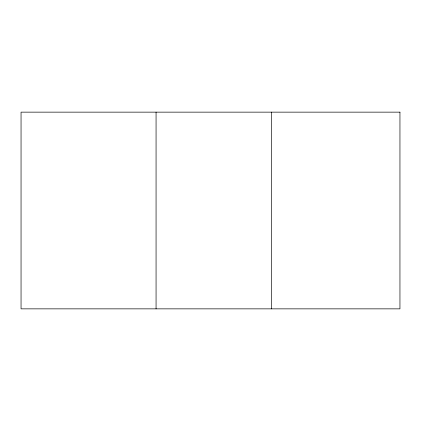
<?xml version="1.0" encoding="UTF-8"?>
<svg xmlns="http://www.w3.org/2000/svg" width="421" height="421" viewBox="0 0 421 421"><rect width="100%" height="100%" fill="white"/><g stroke="black" fill="none" stroke-linecap="round" stroke-linejoin="round"><path stroke-width="0.63" d="M271.382 112.144L271.382 308.856M156.065 112.144L156.065 308.856M399.95 112.144L21.05 112.144L21.05 308.856L399.95 308.856L399.95 112.144"/></g></svg>
